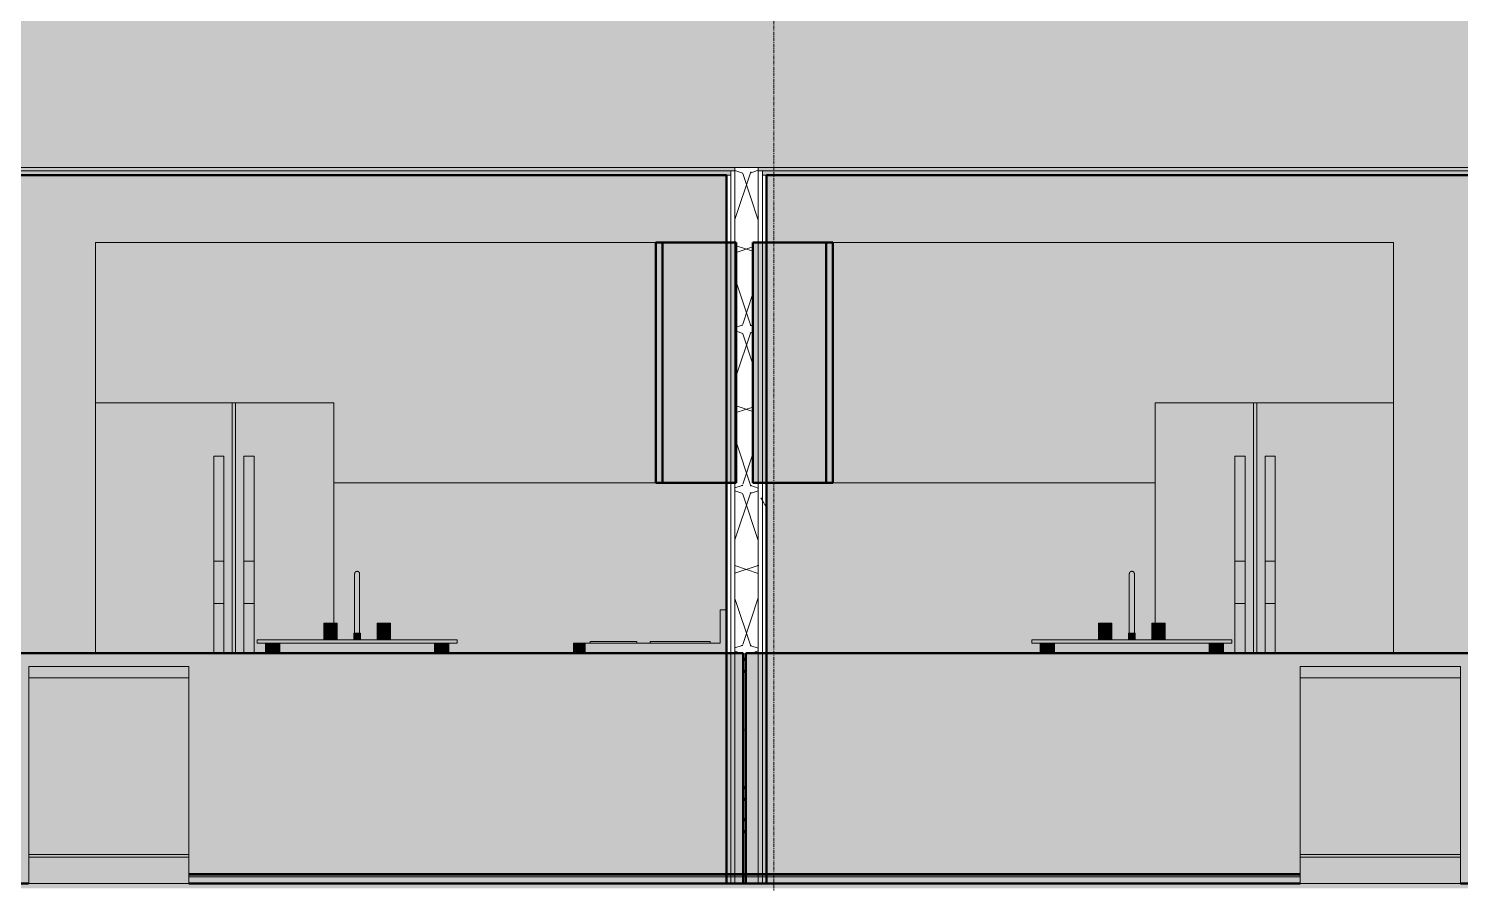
# Model space of a CAD drawing. Header units: inches. Extents: x 9566 to 17067, y -226 to 532.
# Drawn here: x 15802.4 to 16016.9, y 120 to 248.1 of the extents above; entities that cross this region are included whole.
import ezdxf

# ---------------------------------------------------------------- set-up
doc = ezdxf.new("R2010")
doc.units = ezdxf.units.IN
doc.header["$MEASUREMENT"] = 0
doc.linetypes.add('Grid Line 1_2_', pattern=[0.875, 0.5, -0.125, 0.125, -0.125])
for name, color, linetype, lineweight in [('0-2', 7, 'Continuous', 9), ('0-3', 130, 'Continuous', 5), ('A-AREA-PATT-1', 41, 'Continuous', 9), ('A-FLOR-1', 192, 'Continuous', 5), ('A-FLOR-2', 192, 'Continuous', 50), ('A-FLOR-MCUT', 51, 'Continuous', 13), ('A-FLOR-PATT-1', 8, 'Continuous', 9), ('A-WALL', 113, 'Continuous', 13), ('A-WALL-PATT-1', 111, 'Continuous', 9), ('I-WALL-2', 2, 'Continuous', 50), ('P-SANR-FIXT-1', 8, 'Continuous', 9), ('P-SANR-FIXT-2', 7, 'Continuous', 9), ('Q-CASE-1', 9, 'Continuous', 9), ('Q-CASE-2', 7, 'Continuous', 9), ('Q-CASE-3', 250, 'Continuous', 50), ('Q-SPCQ-1', 8, 'Continuous', 9), ('Q-SPCQ-2', 7, 'Continuous', 9), ('Q-SPCQ-3', 50, 'Continuous', 9), ('S-GRID-1', 1, 'Grid Line 1_2_', 9)]:
    doc.layers.add(name, color=color, linetype=linetype, lineweight=lineweight)
pattern_1 = [(0, (16029.952, 59.024), (38.4, 9.6), [1.584, -27.216, 1.584, -27.216, -153.6]), (0, (16029.952, 59.024), (38.4, 9.6), [-57.6, 1.584, -56.016, 1.584, -27.216, -67.2]), (0, (16029.952, 59.024), (38.4, 9.6), [-144, 1.584, -17.616, 1.584, -46.416]), (120, (16044.352, 63.824), (-27.513844, 28.455376), [1.584, -27.216, 1.584, -27.216, -153.6]), (120, (16044.352, 63.824), (-27.513844, 28.455376), [-57.6, 1.584, -56.016, 1.584, -27.216, -67.2]), (120, (16044.352, 63.824), (-27.513844, 28.455376), [-144, 1.584, -17.616, 1.584, -46.416]), (240, (16049.152, 83.024), (-10.886156, -38.055376), [1.584, -27.216, 1.584, -27.216, -153.6]), (240, (16049.152, 83.024), (-10.886156, -38.055376), [-57.6, 1.584, -56.016, 1.584, -27.216, -67.2]), (240, (16049.152, 83.024), (-10.886156, -38.055376), [-144, 1.584, -17.616, 1.584, -46.416])]
pattern_2 = [(161.57, (16030.552, 59.624), (-4.8003375, -0.0004146), [0, -34.152, 3.792, 0]), (18.43, (16029.352, 59.624), (-4.8003375, 0.0004146), [0, -34.152, 3.792, 0]), (108.43, (16030.552, 59.624), (2.3991322, -12.001051), [11.382, -26.562]), (71.57, (16029.352, 59.624), (2.3991322, 12.001051), [11.382, -26.562])]

# ---------------------------------------------------------------- blocks, each defined once
blk = doc.blocks.new('OD_CW_Base Cabinet - OD_CW_Base Cabinet-1486659-BUILDING SECTION - NORTH_SOUTH - LOOKING WEST')
at = {"layer": 'Q-CASE-1'}
blk.add_hatch(color=256, dxfattribs=at).paths.add_polyline_path([(3137.34, 120), (3220.07, 120), (3220.07, 152.5), (3244.07, 152.5), (3244.07, 120), (3251.62, 120), (3251.62, 154.5), (3137.02, 154.5), (3137.02, 120)], flags=0)
at = {"layer": 'Q-CASE-3'}
for p, q in [((3251.62, 154.5), (3137.02, 154.5)), ((3137.02, 154.5), (3137.02, 120)), ((3251.62, 120), (3251.62, 154.5)), ((3137.02, 120), (3220.07, 120)), ((3244.07, 120), (3251.62, 120))]:
    blk.add_line(p, q, dxfattribs=at)
blk = doc.blocks.new('Refrigerator_-_Side-by-Side_6047 - 36_ X 30_-V62-BUILDING SECTION - NORTH_SOUTH - LOOKING WEST')
at = {"layer": 'Q-SPCQ-1'}
for points in [[(3210.2, 154.5), (3210.29, 154.5), (3210.29, 184), (3211.81, 184), (3211.81, 154.5), (3213.07, 154.5), (3213.07, 192), (3198.32, 192), (3198.32, 159), (3199.85, 159), (3199.85, 156.5), (3209.85, 156.5), (3209.85, 156), (3208.6, 156), (3208.6, 154.5), (3209.85, 154.5)], [(3213.57, 154.5), (3213.57, 192), (3213.07, 192), (3213.07, 154.5)], [(3224.77, 154.5), (3234.07, 154.5), (3234.07, 192), (3213.57, 192), (3213.57, 154.5), (3214.83, 154.5), (3214.83, 184), (3216.34, 184), (3216.34, 154.5)], [(3211.81, 168.29), (3211.81, 184), (3210.29, 184), (3210.29, 168.29)], [(3216.34, 168.29), (3216.34, 184), (3214.83, 184), (3214.83, 168.29)], [(3210.29, 161.94), (3211.81, 161.94), (3211.81, 168.29), (3210.29, 168.29)], [(3214.83, 161.94), (3216.34, 161.94), (3216.34, 168.29), (3214.83, 168.29)], [(3211.81, 154.5), (3211.81, 161.94), (3210.29, 161.94), (3210.29, 154.5)], [(3216.34, 154.5), (3216.34, 161.94), (3214.83, 161.94), (3214.83, 154.5)]]:
    blk.add_hatch(color=256, dxfattribs=at).paths.add_polyline_path(points, flags=0)
at = {"layer": 'Q-SPCQ-2'}
for p, q in [((3213.07, 192), (3198.32, 192)), ((3198.32, 192), (3198.32, 159)), ((3213.57, 192), (3213.07, 192)), ((3213.07, 154.5), (3213.07, 192)), ((3234.07, 192), (3213.57, 192)), ((3213.57, 192), (3213.57, 154.5)), ((3234.07, 154.5), (3234.07, 192)), ((3210.29, 168.29), (3210.29, 184)), ((3211.81, 184), (3210.29, 184)), ((3211.81, 184), (3211.81, 168.29)), ((3214.83, 168.29), (3214.83, 184)), ((3214.83, 184), (3216.34, 184)), ((3216.34, 184), (3216.34, 168.29)), ((3210.29, 161.94), (3210.29, 168.29)), ((3211.81, 168.29), (3210.29, 168.29)), ((3211.81, 168.29), (3211.81, 161.94)), ((3214.83, 161.94), (3214.83, 168.29)), ((3214.83, 168.29), (3216.34, 168.29)), ((3216.34, 168.29), (3216.34, 161.94)), ((3210.29, 154.5), (3210.29, 161.94)), ((3211.81, 161.94), (3210.29, 161.94)), ((3211.81, 161.94), (3211.81, 154.5)), ((3214.83, 154.5), (3214.83, 161.94)), ((3214.83, 161.94), (3216.34, 161.94)), ((3216.34, 161.94), (3216.34, 154.5))]:
    blk.add_line(p, q, dxfattribs=at)
blk = doc.blocks.new('Sink Kitchen-Single - 30_ x 21_-366345-BUILDING SECTION - NORTH_SOUTH - LOOKING WEST')
at = {"layer": 'P-SANR-FIXT-1'}
for points in [[(3192.06, 43.87), (3192.43, 43.87), (3192.43, 46.75), (3192.23, 46.69), (3192.11, 46.53), (3192.07, 46.43), (3192.08, 45.77), (3192.07, 44.36)], [(3192.59, 43.87), (3192.79, 43.87), (3192.72, 46.61), (3192.59, 46.71), (3192.43, 46.71), (3192.43, 43.87)], [(3192.05, 37.5), (3192.43, 37.5), (3192.43, 43.87), (3192.06, 43.87), (3192.06, 38.48)], [(3192.8, 37.5), (3192.75, 43.87), (3192.43, 43.87), (3192.43, 37.5), (3192.79, 37.5)], [(3189.38, 36.5), (3189.43, 36.5), (3189.38, 39), (3187.43, 39), (3187.48, 36.5), (3189.33, 36.5)], [(3196.21, 36.5), (3197.43, 36.5), (3197.38, 39), (3195.43, 39), (3195.48, 36.5), (3196.01, 36.5)], [(3188.34, 36), (3207.43, 36), (3207.43, 36.5), (3177.43, 36.5), (3177.43, 36), (3187.07, 36)], [(3191.93, 36.5), (3192.93, 36.5), (3192.88, 37.5), (3191.93, 37.5)], [(3179.39, 34.5), (3180.93, 34.5), (3180.93, 36), (3178.68, 36), (3178.69, 34.5), (3179.34, 34.5)], [(3202.91, 34.5), (3203.93, 34.5), (3203.93, 36), (3180.93, 36), (3180.93, 34.5), (3201.12, 34.5)], [(3205.46, 34.5), (3206.18, 34.5), (3206.18, 36), (3203.93, 36), (3203.93, 34.5), (3205.42, 34.5)]]:
    blk.add_hatch(color=256, dxfattribs=at).paths.add_polyline_path(points, flags=0)
at = {"layer": 'P-SANR-FIXT-2'}
for p, q in [((3192.05, 43.87), (3192.05, 37.5)), ((3192.05, 43.87), (3192.05, 42.5)), ((3192.8, 37.5), (3192.8, 43.87)), ((3192.8, 42.5), (3192.8, 43.87)), ((3192.06, 42.5), (3192.06, 42.5)), ((3192.79, 42.5), (3192.79, 42.5)), ((3187.43, 39), (3187.43, 36.5)), ((3187.43, 39), (3189.43, 39)), ((3189.43, 36.5), (3189.43, 39)), ((3195.43, 39), (3195.43, 36.5)), ((3195.43, 39), (3197.43, 39)), ((3197.43, 36.5), (3197.43, 39)), ((3177.43, 36.5), (3207.43, 36.5)), ((3177.43, 36.5), (3177.43, 36)), ((3191.93, 37.5), (3191.93, 36.5)), ((3191.93, 37.5), (3192.93, 37.5)), ((3192.93, 36.5), (3192.93, 37.5)), ((3207.43, 36), (3207.43, 36.5)), ((3207.43, 36), (3177.43, 36)), ((3178.68, 36), (3178.68, 34.5)), ((3206.18, 34.5), (3206.18, 36))]:
    blk.add_line(p, q, dxfattribs=at)
at = {"layer": 'P-SANR-FIXT-2', "flags": 128}
for points in [[(3192.05, 46.37), (3192.05, 46.39), (3192.05, 46.4), (3192.06, 46.42), (3192.06, 46.43), (3192.06, 46.45), (3192.06, 46.46), (3192.07, 46.48), (3192.07, 46.49), (3192.08, 46.51), (3192.08, 46.52), (3192.09, 46.53), (3192.1, 46.55), (3192.1, 46.56), (3192.11, 46.57), (3192.12, 46.59), (3192.13, 46.6), (3192.14, 46.61), (3192.15, 46.62), (3192.16, 46.63), (3192.17, 46.64), (3192.18, 46.65), (3192.19, 46.66), (3192.2, 46.67), (3192.21, 46.68), (3192.23, 46.69), (3192.24, 46.7), (3192.25, 46.71), (3192.27, 46.71), (3192.28, 46.72), (3192.29, 46.72), (3192.31, 46.73), (3192.32, 46.73), (3192.34, 46.74), (3192.35, 46.74), (3192.36, 46.74), (3192.38, 46.75), (3192.39, 46.75), (3192.41, 46.75), (3192.42, 46.75), (3192.43, 46.75)], [(3192.05, 46.37), (3192.05, 46.37), (3192.05, 46.37), (3192.05, 46.36), (3192.05, 46.34), (3192.05, 46.33), (3192.05, 46.3), (3192.05, 46.28), (3192.05, 46.25), (3192.05, 46.21), (3192.05, 46.18), (3192.05, 46.14), (3192.05, 46.09), (3192.05, 46.04), (3192.05, 45.99), (3192.05, 45.94), (3192.05, 45.88), (3192.05, 45.82), (3192.05, 45.75), (3192.05, 45.69), (3192.05, 45.62), (3192.05, 45.54), (3192.05, 45.47), (3192.05, 45.39), (3192.05, 45.31), (3192.05, 45.23), (3192.05, 45.14), (3192.05, 45.05), (3192.05, 44.96), (3192.05, 44.87), (3192.05, 44.78), (3192.05, 44.69), (3192.05, 44.59), (3192.05, 44.5), (3192.05, 44.4), (3192.05, 44.3), (3192.05, 44.2), (3192.05, 44.1), (3192.05, 44), (3192.05, 43.9), (3192.05, 43.87)], [(3192.05, 46.3), (3192.05, 46.32), (3192.05, 46.34), (3192.05, 46.35), (3192.05, 46.36), (3192.05, 46.37), (3192.05, 46.37)], [(3192.05, 43.87), (3192.05, 43.97), (3192.05, 44.07), (3192.05, 44.17), (3192.05, 44.27), (3192.05, 44.37), (3192.05, 44.47), (3192.05, 44.57), (3192.05, 44.66), (3192.05, 44.76), (3192.05, 44.85), (3192.05, 44.94), (3192.05, 45.03), (3192.05, 45.12), (3192.05, 45.2), (3192.05, 45.29), (3192.05, 45.37), (3192.05, 45.45), (3192.05, 45.52), (3192.05, 45.6), (3192.05, 45.67), (3192.05, 45.74), (3192.05, 45.8), (3192.05, 45.86), (3192.05, 45.92), (3192.05, 45.98), (3192.05, 46.03), (3192.05, 46.08)], [(3192.43, 46.75), (3192.44, 46.75), (3192.46, 46.75), (3192.47, 46.75), (3192.49, 46.75), (3192.5, 46.74), (3192.52, 46.74), (3192.53, 46.74), (3192.55, 46.73), (3192.56, 46.73), (3192.57, 46.72), (3192.59, 46.71), (3192.6, 46.71), (3192.62, 46.7), (3192.63, 46.69), (3192.64, 46.68), (3192.65, 46.68), (3192.66, 46.67), (3192.68, 46.66), (3192.69, 46.65), (3192.7, 46.64), (3192.71, 46.63), (3192.72, 46.61), (3192.73, 46.6), (3192.74, 46.59), (3192.74, 46.58), (3192.75, 46.56), (3192.76, 46.55), (3192.77, 46.54), (3192.77, 46.52), (3192.78, 46.51), (3192.78, 46.5), (3192.79, 46.48), (3192.79, 46.47), (3192.8, 46.45), (3192.8, 46.44), (3192.8, 46.42), (3192.8, 46.41), (3192.8, 46.39), (3192.8, 46.38), (3192.8, 46.37)], [(3192.8, 43.87), (3192.8, 43.97), (3192.8, 44.07), (3192.8, 44.17), (3192.8, 44.27), (3192.8, 44.37), (3192.8, 44.47), (3192.8, 44.57), (3192.8, 44.66), (3192.8, 44.76), (3192.8, 44.85), (3192.8, 44.94), (3192.8, 45.03), (3192.8, 45.12), (3192.8, 45.2), (3192.8, 45.29), (3192.8, 45.37), (3192.8, 45.45), (3192.8, 45.52), (3192.8, 45.6), (3192.8, 45.67), (3192.8, 45.74), (3192.8, 45.8), (3192.8, 45.86), (3192.8, 45.92), (3192.8, 45.98), (3192.8, 46.03), (3192.8, 46.08), (3192.8, 46.13), (3192.8, 46.17), (3192.8, 46.21), (3192.8, 46.24), (3192.8, 46.27), (3192.8, 46.3), (3192.8, 46.32), (3192.8, 46.34), (3192.8, 46.35), (3192.8, 46.36), (3192.8, 46.37), (3192.8, 46.37), (3192.8, 46.37)], [(3192.8, 46.37), (3192.8, 46.37), (3192.8, 46.36), (3192.8, 46.34), (3192.8, 46.33), (3192.8, 46.3), (3192.8, 46.28)], [(3192.8, 46.09), (3192.8, 46.04), (3192.8, 45.99), (3192.8, 45.94), (3192.8, 45.88), (3192.8, 45.82), (3192.8, 45.75), (3192.8, 45.69), (3192.8, 45.62), (3192.8, 45.54), (3192.8, 45.47), (3192.8, 45.39), (3192.8, 45.31), (3192.8, 45.23), (3192.8, 45.14), (3192.8, 45.05), (3192.8, 44.96), (3192.8, 44.87), (3192.8, 44.78), (3192.8, 44.69), (3192.8, 44.59), (3192.8, 44.5), (3192.8, 44.4), (3192.8, 44.3), (3192.8, 44.2), (3192.8, 44.1), (3192.8, 44), (3192.8, 43.9), (3192.8, 43.87)]]:
    blk.add_lwpolyline(points, dxfattribs=at)
blk = doc.blocks.new('Dishwasher_15404 - 34_ counter-547918-BUILDING SECTION - NORTH_SOUTH - LOOKING WEST')
at = {"layer": 'Q-SPCQ-1'}
for points in [[(3217.92, 30.79), (3236.83, 30.79), (3236.83, 32.5), (3212.83, 32.5), (3212.83, 30.79)], [(3217.92, 4.33), (3236.83, 4.33), (3236.83, 30.79), (3212.83, 30.79), (3212.83, 4.33)], [(3217.92, 3.94), (3236.83, 3.94), (3236.83, 4.33), (3212.83, 4.33), (3212.83, 3.94)], [(3217.92, 0), (3236.83, 0), (3236.83, 3.94), (3212.83, 3.94), (3212.83, 0)]]:
    blk.add_hatch(color=256, dxfattribs=at).paths.add_polyline_path(points, flags=0)
at = {"layer": 'Q-SPCQ-2'}
for p, q in [((3212.83, 32.5), (3236.83, 32.5)), ((3212.83, 32.5), (3212.83, 30.79)), ((3236.83, 30.79), (3236.83, 32.5)), ((3212.83, 30.79), (3236.83, 30.79)), ((3212.83, 30.79), (3212.83, 4.33)), ((3236.83, 30.79), (3212.83, 30.79)), ((3236.83, 4.33), (3236.83, 30.79)), ((3236.83, 4.33), (3212.83, 4.33)), ((3212.83, 4.33), (3236.83, 4.33)), ((3212.83, 4.33), (3212.83, 3.94)), ((3236.83, 3.94), (3236.83, 4.33)), ((3236.83, 3.94), (3212.83, 3.94)), ((3212.83, 3.94), (3236.83, 3.94)), ((3212.83, 3.94), (3212.83, 0)), ((3236.83, 0), (3236.83, 3.94)), ((3236.83, 0), (3212.83, 0))]:
    blk.add_line(p, q, dxfattribs=at)
blk = doc.blocks.new('OD_CW_Upper Cabinet - OD_CW_Upper Cabinet-1458215-BUILDING SECTION - NORTH_SOUTH - LOOKING WEST')
at = {"layer": 'Q-CASE-1'}
for points in [[(3149.07, 180), (3149.07, 216), (3138.07, 216), (3138.07, 180)], [(3150.07, 180), (3150.07, 216), (3149.07, 216), (3149.07, 180)]]:
    blk.add_hatch(color=256, dxfattribs=at).paths.add_polyline_path(points, flags=0)
at = {"layer": 'Q-CASE-3'}
for p, q in [((3149.07, 216), (3138.07, 216)), ((3138.07, 216), (3138.07, 180)), ((3150.07, 216), (3149.07, 216)), ((3149.07, 216), (3149.07, 180)), ((3149.07, 180), (3149.07, 216)), ((3150.07, 180), (3150.07, 216)), ((3138.07, 180), (3149.07, 180)), ((3149.07, 180), (3150.07, 180))]:
    blk.add_line(p, q, dxfattribs=at)
blk = doc.blocks.new('OD_CW_Upper Cabinet - OD_CW_Upper Cabinet-1491323-BUILDING SECTION - NORTH_SOUTH - LOOKING WEST')
at = {"layer": 'Q-CASE-1'}
blk.add_hatch(color=256, dxfattribs=at).paths.add_polyline_path([(3198.32, 180), (3198.32, 192), (3234.07, 192), (3234.07, 216), (3150.07, 216), (3150.07, 180), (3195.63, 180)], flags=0)
at = {"layer": 'Q-CASE-2'}
for p, q in [((3234.07, 216), (3150.07, 216)), ((3234.07, 192), (3234.07, 216)), ((3150.07, 180), (3198.32, 180))]:
    blk.add_line(p, q, dxfattribs=at)
blk = doc.blocks.new('OD_CW_Base Cabinet - OD_CW_Base Cabinet-1486564-BUILDING SECTION - NORTH_SOUTH - LOOKING WEST')
at = {"layer": 'Q-CASE-1'}
blk.add_hatch(color=256, dxfattribs=at).paths.add_polyline_path([(3029.55, 252), (3029.55, 284.5), (3053.55, 284.5), (3053.55, 252), (3136.6, 252), (3136.6, 286.5), (3022, 286.5), (3022, 252)], flags=0)
at = {"layer": 'Q-CASE-3'}
for p, q in [((3022, 286.5), (3022, 252)), ((3136.6, 286.5), (3022, 286.5)), ((3136.6, 252), (3136.6, 286.5)), ((3022, 252), (3029.55, 252)), ((3053.55, 252), (3136.6, 252))]:
    blk.add_line(p, q, dxfattribs=at)
blk = doc.blocks.new('Refrigerator_-_Side-by-Side_6047 - 36_ X 30_-V78-BUILDING SECTION - NORTH_SOUTH - LOOKING WEST')
at = {"layer": 'Q-SPCQ-1'}
for points in [[(3039.55, 286.5), (3057.28, 286.5), (3057.28, 316), (3058.79, 316), (3058.79, 286.5), (3060.05, 286.5), (3060.05, 324), (3039.55, 324), (3039.55, 291.55)], [(3060.55, 286.5), (3060.55, 324), (3060.05, 324), (3060.05, 286.5)], [(3061.82, 286.5), (3061.82, 316), (3063.33, 316), (3063.33, 286.5), (3065.03, 286.5), (3065.03, 288), (3063.78, 288), (3063.78, 288.5), (3073.78, 288.5), (3073.83, 291), (3075.3, 291), (3075.3, 324), (3060.55, 324), (3060.55, 286.5)], [(3057.28, 300.29), (3058.79, 300.29), (3058.79, 316), (3057.28, 316), (3057.28, 310.8)], [(3063.33, 300.29), (3063.33, 316), (3061.82, 316), (3061.82, 300.29)], [(3058.79, 293.94), (3058.79, 300.29), (3057.28, 300.29), (3057.28, 293.94)], [(3061.82, 293.94), (3063.33, 293.94), (3063.33, 300.29), (3061.82, 300.29)], [(3058.79, 286.5), (3058.79, 293.94), (3057.28, 293.94), (3057.28, 286.5)], [(3063.33, 286.5), (3063.33, 293.94), (3061.82, 293.94), (3061.82, 286.5)]]:
    blk.add_hatch(color=256, dxfattribs=at).paths.add_polyline_path(points, flags=0)
at = {"layer": 'Q-SPCQ-2'}
for p, q in [((3039.55, 324), (3039.55, 286.5)), ((3060.05, 324), (3039.55, 324)), ((3060.55, 324), (3060.05, 324)), ((3060.05, 286.5), (3060.05, 324)), ((3060.55, 324), (3060.55, 286.5)), ((3075.3, 324), (3060.55, 324)), ((3075.3, 291), (3075.3, 324)), ((3057.28, 300.29), (3057.28, 316)), ((3057.28, 316), (3058.79, 316)), ((3058.79, 316), (3058.79, 300.29)), ((3061.82, 300.29), (3061.82, 316)), ((3063.33, 316), (3061.82, 316)), ((3063.33, 316), (3063.33, 300.29)), ((3057.28, 293.94), (3057.28, 300.29)), ((3057.28, 300.29), (3058.79, 300.29)), ((3058.79, 300.29), (3058.79, 293.94)), ((3061.82, 293.94), (3061.82, 300.29)), ((3063.33, 300.29), (3061.82, 300.29)), ((3063.33, 300.29), (3063.33, 293.94)), ((3057.28, 286.5), (3057.28, 293.94)), ((3057.28, 293.94), (3058.79, 293.94)), ((3058.79, 293.94), (3058.79, 286.5)), ((3061.82, 286.5), (3061.82, 293.94)), ((3063.33, 293.94), (3061.82, 293.94)), ((3063.33, 293.94), (3063.33, 286.5))]:
    blk.add_line(p, q, dxfattribs=at)
blk = doc.blocks.new('Range - 24_ x 24_-V79-BUILDING SECTION - NORTH_SOUTH - LOOKING WEST')
at = {"layer": 'Q-SPCQ-3'}
for points in [[(3134.12, 286.5), (3134.12, 293), (3133.18, 293), (3133.18, 288), (3112.93, 288), (3112.93, 286.5), (3133.26, 286.5)], [(3112.93, 286.5), (3112.93, 288), (3111.18, 288), (3111.18, 286.5)], [(3114.93, 288), (3117.18, 288), (3117.18, 288.25), (3113.73, 288.25), (3113.73, 288), (3114.15, 288)], [(3119.43, 288), (3120.63, 288), (3120.63, 288.25), (3117.18, 288.25), (3117.18, 288), (3118.38, 288)], [(3123.54, 288), (3127.18, 288), (3127.18, 288.25), (3122.68, 288.25), (3122.68, 288), (3122.9, 288)], [(3130.82, 288), (3131.68, 288), (3131.68, 288.25), (3127.18, 288.25), (3127.18, 288), (3130.05, 288)]]:
    blk.add_hatch(color=256, dxfattribs=at).paths.add_polyline_path(points, flags=0)
at = {"layer": 'Q-SPCQ-2'}
for p, q in [((3134.12, 293), (3133.18, 293)), ((3133.18, 293), (3133.18, 288)), ((3111.18, 286.5), (3111.18, 288)), ((3111.18, 288), (3112.93, 288)), ((3112.93, 286.5), (3112.93, 288)), ((3133.18, 288), (3112.93, 288)), ((3112.93, 288), (3112.93, 286.5)), ((3113.68, 288.25), (3113.68, 288)), ((3113.73, 288.25), (3117.18, 288.25)), ((3117.18, 288.25), (3120.63, 288.25)), ((3120.68, 288), (3120.68, 288.25)), ((3122.68, 288.25), (3122.68, 288)), ((3122.68, 288.25), (3127.18, 288.25)), ((3127.18, 288.25), (3131.68, 288.25)), ((3131.68, 288), (3131.68, 288.25))]:
    blk.add_line(p, q, dxfattribs=at)
blk = doc.blocks.new('Sink Kitchen-Single - 30_ x 21_-V57-BUILDING SECTION - NORTH_SOUTH - LOOKING WEST')
at = {"layer": 'P-SANR-FIXT-1'}
for points in [[(3078.93, 43.87), (3079.3, 43.87), (3079.3, 46.75), (3079.05, 46.65), (3078.97, 46.53), (3078.93, 46.43), (3078.94, 45.77), (3078.93, 44.36)], [(3079.66, 43.87), (3079.59, 46.61), (3079.46, 46.71), (3079.3, 46.71), (3079.3, 43.87), (3079.66, 43.87)], [(3078.92, 37.5), (3079.3, 37.5), (3079.3, 43.87), (3078.93, 43.87), (3078.92, 38.48)], [(3079.66, 37.5), (3079.67, 37.5), (3079.62, 43.87), (3079.3, 43.87), (3079.3, 37.5), (3079.62, 37.5)], [(3075.07, 36.5), (3076.3, 36.5), (3076.24, 39), (3074.3, 39), (3074.35, 36.5), (3074.87, 36.5)], [(3082.35, 36.5), (3084.3, 36.5), (3084.24, 39), (3082.3, 39), (3082.35, 36.5)], [(3064.3, 36), (3094.3, 36), (3094.3, 36.5), (3064.3, 36.5)], [(3079.3, 36.5), (3079.8, 36.5), (3079.75, 37.5), (3078.8, 37.5), (3078.85, 36.5), (3079.27, 36.5)], [(3066.31, 34.5), (3067.8, 34.5), (3067.8, 36), (3065.55, 36), (3065.55, 34.5), (3066.27, 34.5)], [(3067.8, 34.5), (3090.8, 34.5), (3090.8, 36), (3067.8, 36)], [(3092.28, 34.5), (3093.05, 34.5), (3093.05, 36), (3090.8, 36), (3090.8, 34.5), (3092.21, 34.5)]]:
    blk.add_hatch(color=256, dxfattribs=at).paths.add_polyline_path(points, flags=0)
at = {"layer": 'P-SANR-FIXT-2'}
for p, q in [((3078.92, 43.87), (3078.92, 37.5)), ((3078.92, 43.87), (3078.92, 42.5)), ((3079.67, 37.5), (3079.67, 43.87)), ((3079.67, 42.5), (3079.67, 43.87)), ((3078.93, 42.5), (3078.93, 42.5)), ((3079.66, 42.5), (3079.66, 42.5)), ((3074.3, 39), (3074.3, 36.5)), ((3074.3, 39), (3076.3, 39)), ((3076.3, 36.5), (3076.3, 39)), ((3082.3, 39), (3082.3, 36.5)), ((3082.3, 39), (3084.3, 39)), ((3084.3, 36.5), (3084.3, 39)), ((3064.3, 36.5), (3094.3, 36.5)), ((3064.3, 36.5), (3064.3, 36)), ((3078.8, 37.5), (3078.8, 36.5)), ((3078.8, 37.5), (3079.8, 37.5)), ((3079.8, 36.5), (3079.8, 37.5)), ((3094.3, 36), (3094.3, 36.5)), ((3094.3, 36), (3064.3, 36)), ((3065.55, 36), (3065.55, 34.5)), ((3093.05, 34.5), (3093.05, 36))]:
    blk.add_line(p, q, dxfattribs=at)
at = {"layer": 'P-SANR-FIXT-2', "flags": 128}
for points in [[(3078.92, 46.37), (3078.92, 46.39), (3078.92, 46.4), (3078.92, 46.42), (3078.93, 46.43), (3078.93, 46.45), (3078.93, 46.46), (3078.94, 46.48), (3078.94, 46.49), (3078.95, 46.51), (3078.95, 46.52), (3078.96, 46.53), (3078.96, 46.55), (3078.97, 46.56), (3078.98, 46.57), (3078.99, 46.59), (3079, 46.6), (3079.01, 46.61), (3079.02, 46.62), (3079.03, 46.63), (3079.04, 46.64), (3079.05, 46.65), (3079.06, 46.66), (3079.07, 46.67), (3079.08, 46.68), (3079.09, 46.69), (3079.11, 46.7), (3079.12, 46.71), (3079.13, 46.71), (3079.15, 46.72), (3079.16, 46.72), (3079.18, 46.73), (3079.19, 46.73), (3079.2, 46.74), (3079.22, 46.74), (3079.23, 46.74), (3079.25, 46.75), (3079.26, 46.75), (3079.28, 46.75), (3079.29, 46.75), (3079.3, 46.75)], [(3078.92, 46.37), (3078.92, 46.37), (3078.92, 46.37), (3078.92, 46.36), (3078.92, 46.34), (3078.92, 46.33), (3078.92, 46.3), (3078.92, 46.28), (3078.92, 46.25), (3078.92, 46.21), (3078.92, 46.18), (3078.92, 46.14), (3078.92, 46.09), (3078.92, 46.04), (3078.92, 45.99), (3078.92, 45.94), (3078.92, 45.88), (3078.92, 45.82), (3078.92, 45.75), (3078.92, 45.69), (3078.92, 45.62), (3078.92, 45.54), (3078.92, 45.47), (3078.92, 45.39), (3078.92, 45.31), (3078.92, 45.23), (3078.92, 45.14), (3078.92, 45.05), (3078.92, 44.96), (3078.92, 44.87), (3078.92, 44.78), (3078.92, 44.69), (3078.92, 44.59), (3078.92, 44.5), (3078.92, 44.4), (3078.92, 44.3), (3078.92, 44.2), (3078.92, 44.1), (3078.92, 44), (3078.92, 43.9), (3078.92, 43.87)], [(3078.92, 46.3), (3078.92, 46.32), (3078.92, 46.34), (3078.92, 46.35), (3078.92, 46.36), (3078.92, 46.37), (3078.92, 46.37)], [(3078.92, 43.87), (3078.92, 43.97), (3078.92, 44.07), (3078.92, 44.17), (3078.92, 44.27), (3078.92, 44.37), (3078.92, 44.47), (3078.92, 44.57), (3078.92, 44.66), (3078.92, 44.76), (3078.92, 44.85), (3078.92, 44.94), (3078.92, 45.03), (3078.92, 45.12), (3078.92, 45.2), (3078.92, 45.29), (3078.92, 45.37), (3078.92, 45.45), (3078.92, 45.52), (3078.92, 45.6), (3078.92, 45.67), (3078.92, 45.74), (3078.92, 45.8), (3078.92, 45.86), (3078.92, 45.92), (3078.92, 45.98), (3078.92, 46.03), (3078.92, 46.08)], [(3079.3, 46.75), (3079.31, 46.75), (3079.33, 46.75), (3079.34, 46.75), (3079.36, 46.75), (3079.37, 46.74), (3079.39, 46.74), (3079.4, 46.74), (3079.41, 46.73), (3079.43, 46.73), (3079.44, 46.72), (3079.46, 46.71), (3079.47, 46.71), (3079.48, 46.7), (3079.5, 46.69), (3079.51, 46.68), (3079.52, 46.68), (3079.53, 46.67), (3079.54, 46.66), (3079.56, 46.65), (3079.57, 46.64), (3079.58, 46.63), (3079.59, 46.61), (3079.6, 46.6), (3079.6, 46.59), (3079.61, 46.58), (3079.62, 46.56), (3079.63, 46.55), (3079.63, 46.54), (3079.64, 46.52), (3079.65, 46.51), (3079.65, 46.5), (3079.66, 46.48), (3079.66, 46.47), (3079.66, 46.45), (3079.67, 46.44), (3079.67, 46.42), (3079.67, 46.41), (3079.67, 46.39), (3079.67, 46.38), (3079.67, 46.37)], [(3079.67, 43.87), (3079.67, 43.97), (3079.67, 44.07), (3079.67, 44.17), (3079.67, 44.27), (3079.67, 44.37), (3079.67, 44.47), (3079.67, 44.57), (3079.67, 44.66), (3079.67, 44.76), (3079.67, 44.85), (3079.67, 44.94), (3079.67, 45.03), (3079.67, 45.12), (3079.67, 45.2), (3079.67, 45.29), (3079.67, 45.37), (3079.67, 45.45), (3079.67, 45.52), (3079.67, 45.6), (3079.67, 45.67), (3079.67, 45.74), (3079.67, 45.8), (3079.67, 45.86), (3079.67, 45.92), (3079.67, 45.98), (3079.67, 46.03), (3079.67, 46.08), (3079.67, 46.13), (3079.67, 46.17), (3079.67, 46.21), (3079.67, 46.24), (3079.67, 46.27), (3079.67, 46.3), (3079.67, 46.32), (3079.67, 46.34), (3079.67, 46.35), (3079.67, 46.36), (3079.67, 46.37), (3079.67, 46.37), (3079.67, 46.37)], [(3079.67, 46.37), (3079.67, 46.37), (3079.67, 46.36), (3079.67, 46.34), (3079.67, 46.33), (3079.67, 46.3), (3079.67, 46.28)], [(3079.67, 46.09), (3079.67, 46.04), (3079.67, 45.99), (3079.67, 45.94), (3079.67, 45.88), (3079.67, 45.82), (3079.67, 45.75), (3079.67, 45.69), (3079.67, 45.62), (3079.67, 45.54), (3079.67, 45.47), (3079.67, 45.39), (3079.67, 45.31), (3079.67, 45.23), (3079.67, 45.14), (3079.67, 45.05), (3079.67, 44.96), (3079.67, 44.87), (3079.67, 44.78), (3079.67, 44.69), (3079.67, 44.59), (3079.67, 44.5), (3079.67, 44.4), (3079.67, 44.3), (3079.67, 44.2), (3079.67, 44.1), (3079.67, 44), (3079.67, 43.9), (3079.67, 43.87)]]:
    blk.add_lwpolyline(points, dxfattribs=at)
blk = doc.blocks.new('Dishwasher_15404 - 34_ counter-1372825-BUILDING SECTION - NORTH_SOUTH - LOOKING WEST')
at = {"layer": 'Q-SPCQ-1'}
for points in [[(3034.9, 30.79), (3058.9, 30.79), (3058.9, 32.5), (3034.9, 32.5)], [(3058.9, 4.33), (3058.9, 30.79), (3034.9, 30.79), (3034.9, 4.33), (3048.19, 4.33)], [(3037.25, 3.94), (3058.9, 3.94), (3058.9, 4.33), (3034.9, 4.33), (3034.9, 3.94)], [(3048.19, 0), (3058.9, 0), (3058.9, 3.94), (3034.9, 3.94), (3034.9, 0)]]:
    blk.add_hatch(color=256, dxfattribs=at).paths.add_polyline_path(points, flags=0)
at = {"layer": 'Q-SPCQ-2'}
for p, q in [((3034.9, 32.5), (3058.9, 32.5)), ((3034.9, 32.5), (3034.9, 30.79)), ((3058.9, 30.79), (3058.9, 32.5)), ((3034.9, 30.79), (3058.9, 30.79)), ((3034.9, 30.79), (3034.9, 4.33)), ((3058.9, 30.79), (3034.9, 30.79)), ((3058.9, 4.33), (3058.9, 30.79)), ((3058.9, 4.33), (3034.9, 4.33)), ((3034.9, 4.33), (3058.9, 4.33)), ((3034.9, 4.33), (3034.9, 3.94)), ((3058.9, 3.94), (3058.9, 4.33)), ((3058.9, 3.94), (3034.9, 3.94)), ((3034.9, 3.94), (3058.9, 3.94)), ((3034.9, 3.94), (3034.9, 0)), ((3058.9, 0), (3058.9, 3.94)), ((3058.9, 0), (3034.9, 0))]:
    blk.add_line(p, q, dxfattribs=at)
blk = doc.blocks.new('OD_CW_Upper Cabinet - OD_CW_Upper Cabinet-1458583-BUILDING SECTION - NORTH_SOUTH - LOOKING WEST')
at = {"layer": 'Q-CASE-1'}
for points in [[(3123.55, 312), (3124.55, 312), (3124.55, 348), (3123.55, 348), (3123.55, 338.63)], [(3124.55, 312), (3135.37, 312), (3135.37, 348), (3124.55, 348), (3124.55, 338.63)]]:
    blk.add_hatch(color=256, dxfattribs=at).paths.add_polyline_path(points, flags=0)
at = {"layer": 'Q-CASE-3'}
for p, q in [((3123.55, 348), (3123.55, 312)), ((3124.55, 348), (3123.55, 348)), ((3124.55, 312), (3124.55, 348)), ((3124.55, 348), (3124.55, 312)), ((3135.55, 348), (3124.55, 348)), ((3135.55, 312), (3135.55, 348)), ((3123.55, 312), (3124.55, 312)), ((3124.55, 312), (3135.55, 312))]:
    blk.add_line(p, q, dxfattribs=at)
blk = doc.blocks.new('OD_CW_Upper Cabinet - OD_CW_Upper Cabinet-1491162-BUILDING SECTION - NORTH_SOUTH - LOOKING WEST')
at = {"layer": 'Q-CASE-1'}
blk.add_hatch(color=256, dxfattribs=at).paths.add_polyline_path([(3123.55, 312), (3123.55, 348), (3039.55, 348), (3039.55, 324), (3075.3, 324), (3075.3, 312), (3108.19, 312)], flags=0)
at = {"layer": 'Q-CASE-2'}
for p, q in [((3123.55, 348), (3039.55, 348)), ((3039.55, 348), (3039.55, 324)), ((3075.3, 312), (3123.55, 312))]:
    blk.add_line(p, q, dxfattribs=at)
blk = doc.blocks.new('1750 Ox - Unit Layouts_rvt-2-BUILDING SECTION - NORTH_SOUTH - LOOKING WEST')
at = {"layer": '0-2'}
for name, p in [('OD_CW_Upper Cabinet - OD_CW_Upper Cabinet-1491162-BUILDING SECTION - NORTH_SOUTH - LOOKING WEST', (0, -132)), ('OD_CW_Upper Cabinet - OD_CW_Upper Cabinet-1458583-BUILDING SECTION - NORTH_SOUTH - LOOKING WEST', (0, -132)), ('OD_CW_Upper Cabinet - OD_CW_Upper Cabinet-1458215-BUILDING SECTION - NORTH_SOUTH - LOOKING WEST', (0, 0)), ('OD_CW_Upper Cabinet - OD_CW_Upper Cabinet-1491323-BUILDING SECTION - NORTH_SOUTH - LOOKING WEST', (0, 0)), ('Refrigerator_-_Side-by-Side_6047 - 36_ X 30_-V78-BUILDING SECTION - NORTH_SOUTH - LOOKING WEST', (0, -132)), ('Refrigerator_-_Side-by-Side_6047 - 36_ X 30_-V62-BUILDING SECTION - NORTH_SOUTH - LOOKING WEST', (0, 0)), ('Sink Kitchen-Single - 30_ x 21_-V57-BUILDING SECTION - NORTH_SOUTH - LOOKING WEST', (-0.52, 120)), ('Sink Kitchen-Single - 30_ x 21_-366345-BUILDING SECTION - NORTH_SOUTH - LOOKING WEST', (2.42, 120)), ('Range - 24_ x 24_-V79-BUILDING SECTION - NORTH_SOUTH - LOOKING WEST', (0, -132)), ('OD_CW_Base Cabinet - OD_CW_Base Cabinet-1486564-BUILDING SECTION - NORTH_SOUTH - LOOKING WEST', (0, -132)), ('OD_CW_Base Cabinet - OD_CW_Base Cabinet-1486659-BUILDING SECTION - NORTH_SOUTH - LOOKING WEST', (0, 0)), ('Dishwasher_15404 - 34_ counter-1372825-BUILDING SECTION - NORTH_SOUTH - LOOKING WEST', (-5.34, 120)), ('Dishwasher_15404 - 34_ counter-547918-BUILDING SECTION - NORTH_SOUTH - LOOKING WEST', (7.24, 120))]:
    blk.add_blockref(name, p, dxfattribs=at)

msp = doc.modelspace()

# ---------------------------------------------------------------- hatches: boundary and pattern name
at = {"layer": 'A-AREA-PATT-1'}
h = msp.add_hatch(color=256, dxfattribs=at)
h.paths.add_polyline_path([(15624.9698, 121.375), (15626.3448, 121.375), (15626.322, 134.7968), (15626.0296, 134.9059), (15625.7673, 135.1072), (15625.5674, 135.4912), (15625.2073, 137.25), (15624.9698, 142.4769), (15624.9698, 126.7613)], flags=0)
h.paths.add_polyline_path([(15751.9698, 121.375), (15752.3999, 121.375), (15752.3999, 208), (15791.9698, 208), (15791.9698, 121.375), (15794.8484, 121.375), (15794.8484, 154.5), (15812.3999, 154.5), (15812.3999, 216), (15906.9698, 216), (15906.9698, 226.125), (15624.9698, 226.125), (15624.9698, 147.75), (15635.2641, 147.7009), (15635.4605, 147.5759), (15635.5829, 147.3741), (15635.5829, 147.2936), (15635.6859, 147.2936), (15635.7782, 145.9175), (15635.5852, 145.7997), (15635.509, 145.7721), (15635.321, 145.75), (15635.1865, 142.7916), (15637.2823, 144), (15637.2823, 142), (15635.0932, 140.7378), (15634.9714, 138), (15685.3448, 138), (15685.3448, 207), (15686.3448, 207), (15686.3448, 121.375), (15689.0948, 121.375), (15689.0948, 204), (15691.0948, 204), (15691.0948, 207), (15692.0948, 207), (15692.0948, 121.375), (15695.6223, 121.375), (15695.6223, 202.75), (15743.1223, 202.75), (15743.1223, 121.375), (15750.9854, 121.375)], flags=0)
h.paths.add_polyline_path([(15881.0392, 154.5), (15884.0249, 154.5), (15884.0249, 156), (15886.5781, 156), (15886.5781, 156.25), (15893.4717, 156.25), (15893.4717, 156), (15895.5249, 156), (15895.5249, 156.25), (15904.5249, 156.25), (15904.5249, 156), (15906.0249, 156), (15906.0249, 161), (15906.9698, 161), (15906.9698, 180), (15848.1499, 180), (15848.1499, 159), (15848.6212, 159), (15848.6212, 156.5), (15851.1212, 156.5), (15851.1707, 157.5), (15851.2462, 157.5), (15851.2985, 166.5312), (15851.3298, 166.6102), (15851.4585, 166.7129), (15851.6212, 166.75), (15851.8087, 166.6931), (15851.946, 166.5256), (15851.9868, 166.3757), (15851.9737, 165.7754), (15851.9962, 157.5), (15852.1212, 157.5), (15852.1212, 156.5), (15854.6212, 156.5), (15854.6746, 159), (15856.6212, 159), (15856.6212, 156.5), (15866.6212, 156.5), (15866.6212, 156), (15865.3712, 156), (15865.3712, 154.5), (15866.6212, 154.5)], flags=0)
h = msp.add_hatch(color=256, dxfattribs=at)
h.paths.add_polyline_path([(16194.9698, 146.0218), (16194.9698, 226.125), (15912.9698, 226.125), (15912.9698, 216), (16006.9146, 216), (16006.9146, 154.5), (16024.4661, 154.5), (16024.4661, 121.375), (16027.9698, 121.375), (16027.9698, 208), (16066.9146, 208), (16066.9146, 121.375), (16076.1922, 121.375), (16076.1922, 202.75), (16123.6922, 202.75), (16123.6922, 121.375), (16127.2198, 121.375), (16127.2198, 207), (16128.2198, 207), (16128.2198, 204), (16130.2198, 204), (16130.2198, 121.375), (16132.9698, 121.375), (16132.9698, 207), (16133.9698, 207), (16133.9698, 138), (16184.3458, 138), (16184.2214, 140.7378), (16182.0323, 142), (16182.0323, 144), (16184.128, 142.7916), (16183.9935, 145.75), (16183.7294, 145.7997), (16183.654, 145.8799), (16183.5296, 145.9196), (16183.5296, 146.1626), (16183.6286, 147.2936), (16183.7713, 147.3308), (16183.7405, 147.3938), (16183.9072, 147.65), (16184.2693, 147.7292), (16184.9083, 147.75), (16194.4935, 147.7164), (16194.5977, 147.6901), (16194.7781, 147.5248), (16194.8585, 147.2936), (16194.9574, 146.1626)], flags=0)
h.paths.add_polyline_path([(16194.9698, 121.375), (16194.9574, 145.9196), (16194.8214, 145.7712), (16194.4935, 145.75), (16194.1072, 137.25), (16193.662, 135.3276), (16193.5473, 135.1072), (16193.2038, 134.8437), (16192.9698, 134.75), (16192.9698, 121.375), (16194.3367, 121.375)], flags=0)
h.paths.add_polyline_path([(16184.4941, 145.75), (16184.4889, 145.7629), (16184.4889, 145.75)], flags=0)
h.paths.add_polyline_path([(15921.9146, 154.5), (15953.9433, 154.5), (15953.8991, 156), (15952.6933, 156), (15952.6933, 156.5), (15962.6933, 156.5), (15962.7467, 159), (15964.6933, 159), (15964.6933, 156.5), (15967.1933, 156.5), (15967.2428, 157.5), (15967.3183, 157.5), (15967.3706, 166.5312), (15967.4137, 166.6196), (15967.5306, 166.7129), (15967.6933, 166.75), (15967.8808, 166.6931), (15968.016, 166.5312), (15968.0557, 166.4266), (15968.0458, 165.7754), (15968.0683, 157.5), (15968.1933, 157.5), (15968.1933, 156.5), (15970.6933, 156.5), (15970.7467, 159), (15971.1646, 159), (15971.1646, 180), (15912.9698, 180), (15912.9698, 154.5)], flags=0)
at = {"layer": 'A-FLOR-1'}
h = msp.add_hatch(color=256, dxfattribs=at)
h.paths.add_polyline_path([(15752.3999, 226.75), (15908.2198, 226.75), (15908.2198, 227.25), (15623.7198, 227.25), (15623.7404, 226.75), (15747.6499, 226.75)], flags=0)
h.paths.add_polyline_path([(14873.7948, 226.75), (15620.2198, 226.75), (15620.2198, 227.25), (14843.0198, 227.2465), (14843.0198, 226.75), (14873.7398, 226.75)], flags=0)
h.paths.add_polyline_path([(16609.638, 226.75), (16631.3198, 226.75), (16631.3198, 227.25), (16199.7198, 227.25), (16199.7198, 226.75), (16603.5698, 226.75)], flags=0)
h.paths.add_polyline_path([(16187.0507, 226.75), (16196.2198, 226.75), (16196.2198, 227.25), (15911.7198, 227.25), (15911.7198, 226.75), (16181.7698, 226.75)], flags=0)
h = msp.add_hatch(color=256, dxfattribs=at)
h.paths.add_polyline_path([(14873.7948, 121), (15184.7698, 121), (15184.7698, 121.25), (14864.0198, 121.25), (14864.0198, 121), (14869.0887, 121)], flags=0)
h.paths.add_polyline_path([(16630.6948, 121), (16631.3198, 121), (16631.3198, 121.25), (16605.6698, 121.25), (16605.6698, 121), (16626.2723, 121)], flags=0)
h.paths.add_polyline_path([(16509.6065, 121), (16521.6698, 121), (16521.6698, 121.25), (16464.7029, 121.25), (16464.7227, 121), (16493.0622, 121)], flags=0)
h.paths.add_polyline_path([(16463.9467, 121), (16463.9183, 121.25), (16451.1448, 121.25), (16451.1448, 121), (16463.9183, 121)], flags=0)
h.paths.add_polyline_path([(16442.8948, 121), (16440.3948, 121.25), (16440.3948, 121)], flags=0)
h.paths.add_polyline_path([(16415.1777, 121), (16415.1777, 121.0324), (16415.6448, 121.0324), (16415.5959, 121.2293), (16024.4661, 121.25), (16024.4661, 121), (16412.9163, 121)], flags=0)
h.paths.add_polyline_path([(15185.7698, 121), (15186.0198, 121), (15186.0198, 121.25), (15185.7698, 121.25)], flags=0)
h.paths.add_polyline_path([(15213.7698, 121), (15334.4911, 121), (15334.4911, 121.25), (15213.7698, 121.25)], flags=0)
h.paths.add_polyline_path([(15491.5396, 121), (15794.8484, 121), (15794.8484, 121.25), (15449.0911, 121.25), (15449.0911, 121), (15490.0198, 121)], flags=0)
h.paths.add_polyline_path([(15909.8661, 121), (15909.8661, 121.25), (15909.4484, 121.25), (15909.4484, 121)], flags=0)
msp.add_hatch(color=256, dxfattribs=at).paths.add_polyline_path([(16024.4661, 119.25), (16636.8198, 119.25), (16636.8198, 120), (14837.5198, 120), (14837.5198, 119.25), (16016.9146, 119.25)], flags=0)
at = {"layer": 'A-FLOR-PATT-1'}
h = msp.add_hatch(dxfattribs=at)
h.set_pattern_fill('FP_26', color=256, style=0, pattern_type=2)
h.set_pattern_definition(pattern_2)
h.paths.add_polyline_path([(15851.8952, 227.25), (16636.8198, 227.25), (16636.8198, 251.25), (14837.5198, 251.25), (14837.5198, 227.25), (15793.6073, 227.25)], flags=0)
h = msp.add_hatch(dxfattribs=at)
h.set_pattern_fill('FP_25', color=256, style=0, pattern_type=2)
h.set_pattern_definition(pattern_1)
h.paths.add_polyline_path([(16181.7698, 226.125), (16195.5948, 226.125), (16195.5948, 226.75), (15912.3448, 226.75), (15912.3448, 226.125), (16175.6448, 226.125)], flags=0)
h.paths.add_polyline_path([(14873.7948, 226.125), (15619.5948, 226.125), (15619.5948, 226.75), (14843.0198, 226.7456), (14843.0198, 226.125), (14873.7123, 226.125)], flags=0)
h.paths.add_polyline_path([(16493.0622, 226.125), (16631.3198, 226.125), (16631.3198, 226.75), (16200.3448, 226.75), (16200.3448, 226.125), (16434.7743, 226.125)], flags=0)
h.paths.add_polyline_path([(15706.1755, 226.125), (15907.5948, 226.125), (15907.5948, 226.75), (15624.3448, 226.75), (15624.3448, 226.125), (15694.5863, 226.125)], flags=0)
h = msp.add_hatch(dxfattribs=at)
h.set_pattern_fill('FP_24', color=256, style=0, pattern_type=2)
h.set_pattern_definition([(50, (16029.952, 59.024), (34.4287, -3.012), [3.6, -39.6]), (355, (16029.952, 59.024), (-6.6596, 36.1048), [2.88, -31.68]), (100.451, (16032.82, 58.773), (27.7688, 33.0931), [3.06, -33.655]), (46.184, (16029.95, 68.624), (51.2275, -7.9453), [5.4, -59.4]), (96.636, (16034.22, 67.96), (44.8632, 46.7577), [4.589, -50.482]), (351.184, (16029.95, 68.624), (44.8642, 46.7574), [4.32, -47.52]), (21, (16034.752, 66.224), (28.65176, -19.3257), [3.6, -39.6]), (326, (16034.752, 66.224), (11.6793, 34.8066), [2.88, -31.68]), (71.451, (16037.14, 64.614), (40.331, 15.4813), [3.06, -33.655]), (37.5, (16029.952, 59.024), (0.58311, 15.97898), [1.584, -29.712, 1.584, -30.576, -31.8]), (37.5, (16029.952, 59.024), (0.58311, 15.97898), [-63.456, 1.584, -30.216]), (7.5, (16029.952, 59.024), (12.6269, 18.9321), [1.584, -16.752, 1.584, -28.992, -12.12]), (7.5, (16029.952, 59.024), (12.6269, 18.9321), [-48.912, 1.584, -10.536]), (327.5, (16019.248, 59.024), (25.62299, -1.0828), [1.584, -10.416, 1.584, -35.856, -49.68]), (327.5, (16019.248, 59.024), (25.62299, -1.0828), [-49.44, 1.584, -48.096]), (317.5, (16014.448, 59.024), (27.99243, 4.80496), [1.584, -14.016, 1.584, -23.28, -35.28]), (317.5, (16014.448, 59.024), (27.99243, 4.80496), [-40.464, 1.584, -33.696])])
h.paths.add_polyline_path([(15502.1678, 120), (15794.8484, 120), (15794.8484, 121), (15449.0911, 121), (15449.0911, 120), (15492.9698, 120)], flags=0)
h.paths.add_polyline_path([(16201.6227, 120), (16415.1448, 120), (16415.1984, 120.6447), (16415.6448, 120.6447), (16415.606, 120.8416), (16415.1777, 120.876), (16415.1777, 121), (16024.4661, 121), (16024.4661, 120), (16194.9698, 120)], flags=0)
h.paths.add_polyline_path([(16631.496, 120), (16636.8198, 120), (16636.8198, 121), (16605.6698, 121), (16605.6698, 120), (16630.6948, 120)], flags=0)
h.paths.add_polyline_path([(16521.6698, 120), (16521.6698, 121), (16464.7227, 121), (16464.8018, 120), (16493.0622, 120)], flags=0)
h.paths.add_polyline_path([(16464.0518, 120), (16463.9183, 121), (16444.7398, 121), (16444.6689, 120), (16463.9183, 120)], flags=0)
h.paths.add_polyline_path([(15152.4403, 120), (15186.0198, 120), (15186.0198, 121), (15185.7698, 121), (15185.7698, 120.3694), (15184.7698, 120.3694), (15184.7698, 121), (14864.0198, 121), (14864.0198, 120), (15125.1654, 120)], flags=0)
h.paths.add_polyline_path([(16444.1677, 120), (16443.6689, 120.0354), (16443.7373, 121), (16440.3948, 121), (16440.3948, 120), (16443.6689, 120)], flags=0)
h.paths.add_polyline_path([(15213.7698, 120), (15334.4911, 120), (15334.4911, 121), (15213.7698, 121)], flags=0)
h.paths.add_polyline_path([(15909.4484, 120), (15909.8661, 120), (15909.8661, 121), (15909.4484, 121)], flags=0)
at = {"layer": 'A-WALL-PATT-1'}
h = msp.add_hatch(dxfattribs=at)
h.set_pattern_fill('FP_26', color=256, style=0, pattern_type=2)
h.set_pattern_definition(pattern_2)
h.paths.add_polyline_path([(15909.8661, 121.25), (15909.8661, 154.5), (15911.7198, 154.5), (15911.7198, 180), (15910.9146, 180), (15910.9146, 216), (15911.7198, 216), (15911.7198, 227.25), (15908.2198, 227.25), (15908.2198, 216), (15908.3999, 216), (15908.3999, 180), (15908.2198, 180), (15908.2198, 154.5), (15909.4484, 154.5), (15909.4484, 121.25)], flags=0)
h = msp.add_hatch(dxfattribs=at)
h.set_pattern_fill('FP_25', color=256, style=0, pattern_type=2)
h.set_pattern_definition(pattern_1)
h.paths.add_polyline_path([(15911.7198, 154.5), (15912.3448, 154.5), (15912.3448, 180), (15911.7198, 180)], flags=0)
h.paths.add_polyline_path([(15912.3448, 216), (15912.3448, 226.75), (15911.7198, 226.7489), (15911.7198, 216), (15912.2851, 216)], flags=0)
h = msp.add_hatch(dxfattribs=at)
h.set_pattern_fill('FP_25', color=256, style=0, pattern_type=2)
h.set_pattern_definition(pattern_1)
h.paths.add_polyline_path([(15912.3448, 154.5), (15912.9698, 154.5), (15912.9698, 180), (15912.3448, 180)], flags=0)
h.paths.add_polyline_path([(15912.3448, 216), (15912.9698, 216), (15912.9698, 226.125), (15912.3448, 226.1236)], flags=0)

# ---------------------------------------------------------------- linework, layer by layer
at = {"layer": 'A-FLOR-2'}
for p, q in [((15624.9698, 226.125), (15906.9698, 226.125)), ((15912.9698, 226.125), (16194.9698, 226.125)), ((15992.9146, 121.375), (15826.3999, 121.375))]:
    msp.add_line(p, q, dxfattribs=at)
at = {"layer": 'A-FLOR-MCUT'}
for p, q in [((16636.8198, 227.25), (14837.5198, 227.25)), ((15907.5948, 226.75), (15624.3448, 226.75)), ((15906.9698, 226.125), (15907.5948, 226.125)), ((16195.5948, 226.75), (15912.3448, 226.75)), ((15912.3448, 226.125), (15912.9698, 226.125)), ((15992.9146, 121.25), (15826.3999, 121.25)), ((15992.9146, 121), (15826.3999, 121)), ((15992.9146, 120), (15826.3999, 120))]:
    msp.add_line(p, q, dxfattribs=at)
at = {"layer": 'A-WALL'}
for p, q in [((15908.2198, 226.75), (15907.5948, 226.75)), ((15907.5948, 120), (15907.5948, 226.75)), ((15908.2198, 120), (15908.2198, 227.25)), ((15911.7198, 120), (15911.7198, 227.25)), ((15912.3448, 226.75), (15911.7198, 226.75)), ((15912.3448, 120), (15912.3448, 226.75))]:
    msp.add_line(p, q, dxfattribs=at)
at = {"layer": 'I-WALL-2'}
for p, q in [((15906.9698, 226.125), (15906.9698, 120)), ((15912.9698, 120), (15912.9698, 226.125)), ((15906.9698, 120), (15912.9698, 120))]:
    msp.add_line(p, q, dxfattribs=at)
at = {"layer": 'S-GRID-1'}
msp.add_line((15914.0698, -159.8356), (15914.0698, 470.5), dxfattribs=at)

# ---------------------------------------------------------------- block references
at = {"layer": '0-3'}
msp.add_blockref('1750 Ox - Unit Layouts_rvt-2-BUILDING SECTION - NORTH_SOUTH - LOOKING WEST', (12772.846, 0), dxfattribs=at)

doc.saveas('drawing.dxf')
